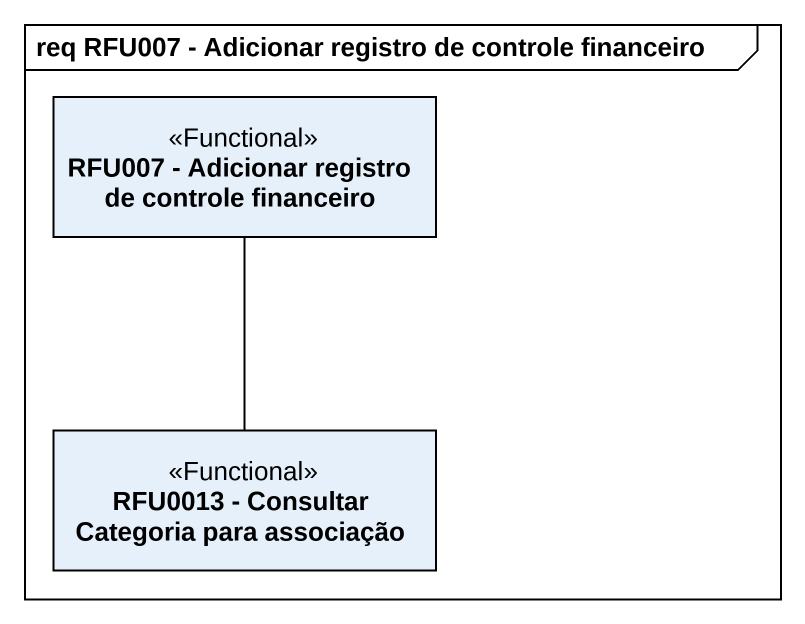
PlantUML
@startuml
mainframe req RFU007 - Adicionar registro de controle financeiro
hide circle
hide empty members
class "RFU007 - Adicionar registro de controle financeiro" as RFU007_Adicionar_registro <<Functional>>
class "RFU0013 - Consultar Categoria para associação" as RFU0013_Consultar_Categoria <<Functional>>
RFU0013_Consultar_Categoria -up- RFU007_Adicionar_registro
@enduml
